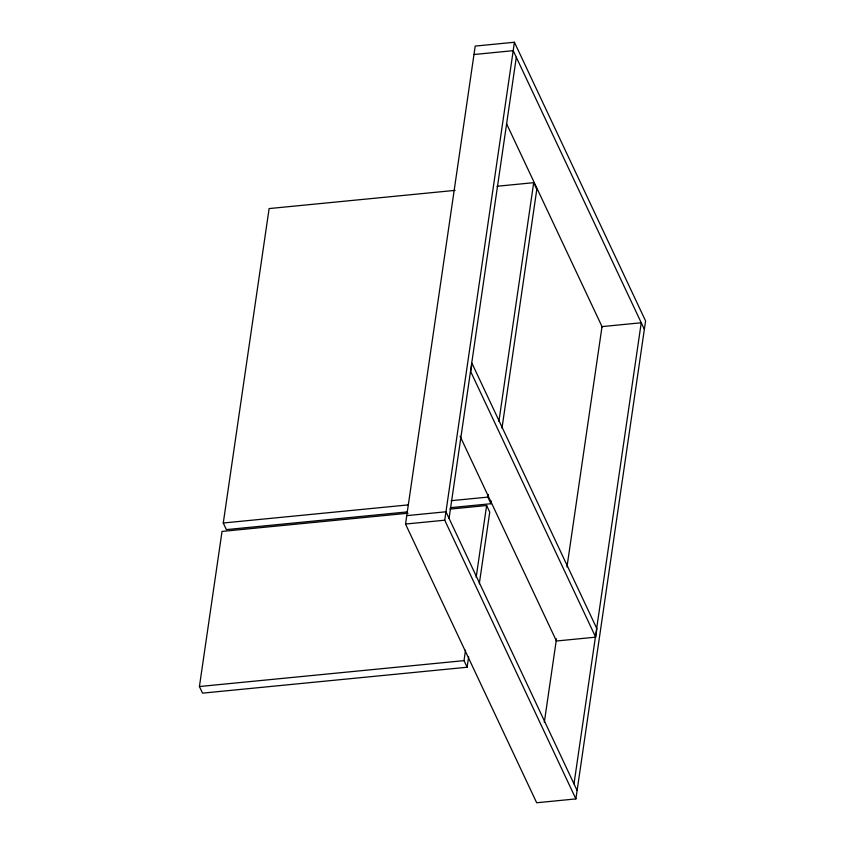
<?xml version="1.0" encoding="UTF-8"?>
<svg xmlns="http://www.w3.org/2000/svg" width="845" height="845" viewBox="0 0 845 845"><rect width="100%" height="100%" fill="white"/><g stroke="black" fill="none" stroke-linecap="round" stroke-linejoin="round"><path stroke-width="1.27" d="M468.648 656.818L467.127 667.244L202.536 693.143L199.42 686.531L222.034 531.42L408.04 513.221M407.142 511.922L226.375 529.614L223.27 523.002L269.111 208.578L455.117 190.368M405.515 524.048L475.207 46.084L514.425 42.25L645.58 320.952L575.889 798.916L536.67 802.75L405.515 524.048L444.734 520.203L575.889 798.916M444.734 520.203L514.425 42.25M449.075 518.397L516.316 57.28M467.127 667.244L464.011 660.632L465.532 650.206M476.179 577.209L486.625 505.521L449.952 509.112M450.364 507.687L490.966 503.715L487.861 497.103L488.241 494.494M498.888 421.433L533.702 182.678L497.029 186.27M479.284 583.821L489.741 512.133L486.625 505.521M490.966 503.715L491.346 501.106M502.004 428.045L536.818 189.291L533.702 182.678M544.307 722.401L556.496 638.799M566.974 566.953L602.02 326.603L641.239 322.769L573.998 783.875M595.672 637.162L596.897 628.743L471.964 363.265L470.739 371.684L595.672 637.162L556.443 641.006L460.092 436.242M473.982 54.513L513.2 50.668L644.355 329.37M223.27 523.002L407.955 504.919M451.177 500.694L487.861 497.103M406.741 515.63L445.959 511.785L577.114 790.487M199.42 686.531L464.011 660.632M506.493 123.592L602.327 327.258"/></g></svg>
